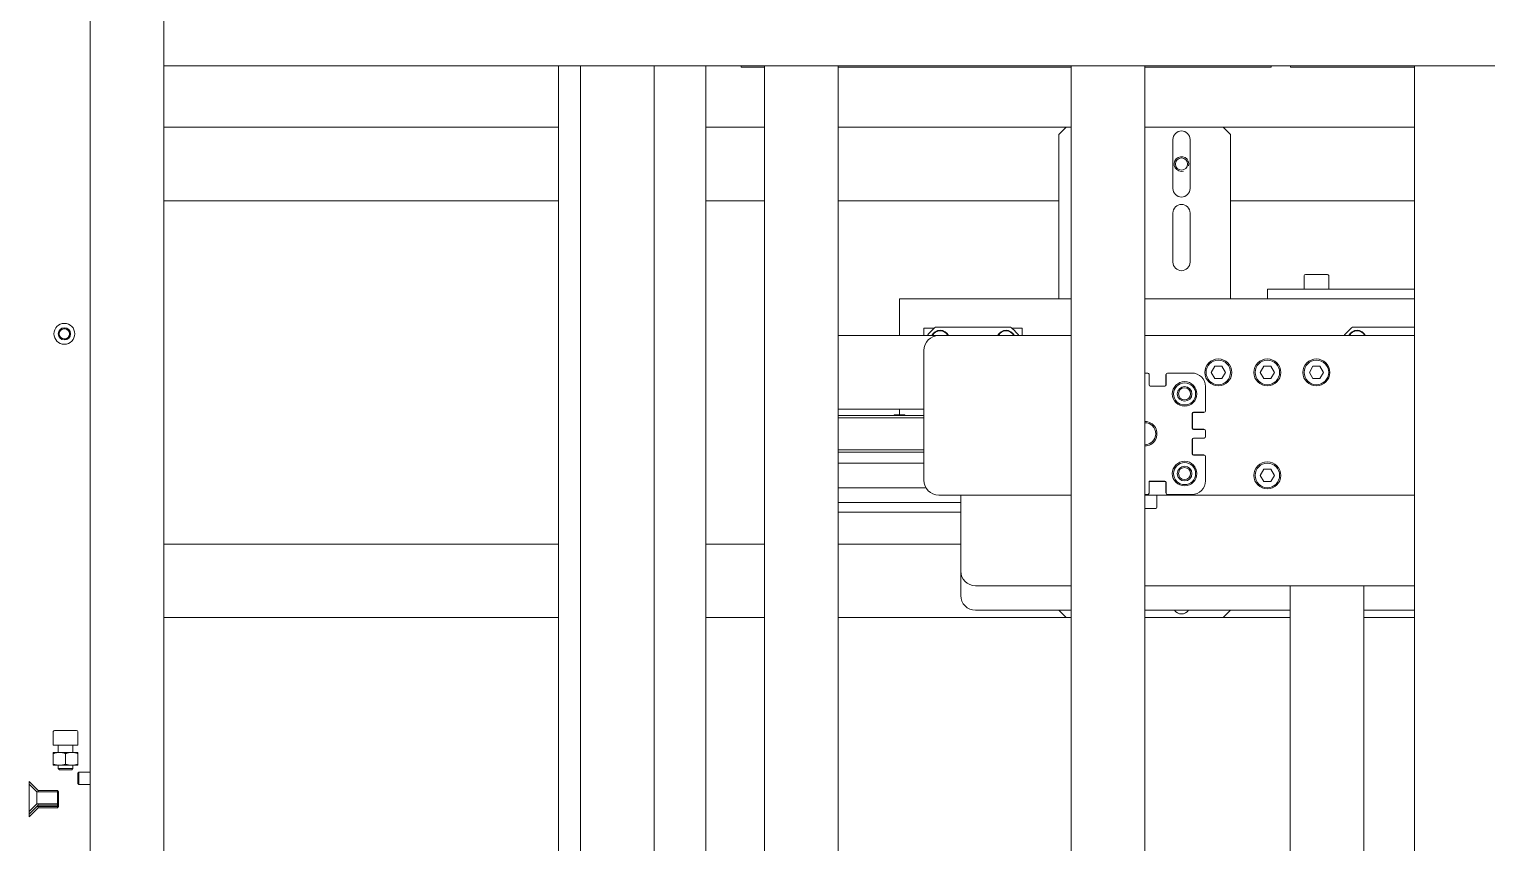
# Model space of a CAD drawing. Header units: millimetres. Extents: x -1052 to 3351, y 0 to 2015.
# Drawn here: x -228.12 to -219.33, y 1682.52 to 1687.43 of the extents above; entities that cross this region are included whole.
import ezdxf

# ---------------------------------------------------------------- set-up
doc = ezdxf.new("R2010")
doc.units = ezdxf.units.MM
doc.layers.add('@ New Renovation', color=7, linetype='Continuous')
for name, color, linetype, lineweight in [('_ACE32X40_0_-ACE_BSOLIDLINE！实线层', 7, 'Continuous', 18), ('AM_CL', 7, 'Continuous', 15), ('ISO10642-M5X12-8_8SOLIDLINE！实线层', 7, 'Continuous', 18), ('ISO10642-M6X12-8_8SOLIDLINE！实线层', 7, 'Continuous', 18), ('ISO4032-M6-6SOLIDLINE！实线层', 7, 'Continuous', 18), ('ISO4762-M4X16-8_8SOLIDLINE！实线层', 7, 'Continuous', 18), ('ISO4762-M5X10-8_8SOLIDLINE！实线层', 7, 'Continuous', 18), ('ISO4762-M5X12-8_8SOLIDLINE！实线层', 7, 'Continuous', 18), ('ISO4762-M6X10-8_8SOLIDLINE！实线层', 7, 'Continuous', 18), ('ISO4762-M6X16-8_8SOLIDLINE！实线层', 7, 'Continuous', 18), ('ISO4762-M6X20-8_8SOLIDLINE！实线层', 7, 'Continuous', 18), ('ISO4762-M6X25-8_8SOLIDLINE！实线层', 7, 'Continuous', 18), ('ISO4762-M6X50-8_8SOLIDLINE！实线层', 7, 'Continuous', 18), ('KCMK-16SOLIDLINE！实线层', 7, 'Continuous', 18), ('KCMKL-16SOLIDLINE！实线层', 7, 'Continuous', 18), ('KDJG-5SOLIDLINE！实线层', 7, 'Continuous', 18), ('QJ_RECTANGULAR_TUBSOLIDLINE！实线层', 7, 'Continuous', 18), ('QJ_SQUARE_TUBE_120SOLIDLINE！实线层', 7, 'Continuous', 18), ('QJ_SQUARE_TUBE_134SOLIDLINE！实线层', 7, 'Continuous', 18), ('QZDB-4-1SOLIDLINE！实线层', 7, 'Continuous', 18), ('QZDB-4-2-1SOLIDLINE！实线层', 7, 'Continuous', 18), ('QZDB-9-16SOLIDLINE！实线层', 7, 'Continuous', 18), ('QZDB-9-18SOLIDLINE！实线层', 7, 'Continuous', 18), ('QZDB-9-19SOLIDLINE！实线层', 7, 'Continuous', 18), ('QZDB-9-1SOLIDLINE！实线层', 7, 'Continuous', 18), ('QZDB-9-20SOLIDLINE！实线层', 7, 'Continuous', 18), ('QZDB-9-2SOLIDLINE！实线层', 7, 'Continuous', 18), ('QZDB-9-3SOLIDLINE！实线层', 7, 'Continuous', 18), ('QZDB-9-4SOLIDLINE！实线层', 7, 'Continuous', 18), ('QZDB-9-6SOLIDLINE！实线层', 7, 'Continuous', 18), ('QZDB-9-7SOLIDLINE！实线层', 7, 'Continuous', 18), ('QZDB-9-8SOLIDLINE！实线层', 7, 'Continuous', 18)]:
    doc.layers.add(name, color=color, linetype=linetype, lineweight=lineweight)

# ---------------------------------------------------------------- blocks, each defined once
blk = doc.blocks.new('*X870')
at = {"layer": '_ACE32X40_0_-ACE_BSOLIDLINE！实线层', "color": 7, "linetype": 'Continuous'}
for p, q in [((-1209.33, 684.3), (-1209.33, 683.05)), ((-1159.83, 683.05), (-1159.83, 684.3)), ((-1208.83, 682.55), (-1204.43, 682.55)), ((-1208.58, 682.45), (-1204.53, 682.45)), ((-1204.03, 681.95), (-1204.03, 676.15)), ((-1203.93, 682.05), (-1203.93, 676.05)), ((-1165.23, 676.05), (-1165.23, 682.55)), ((-1165.23, 682.55), (-1160.33, 682.55)), ((-1165.13, 676.15), (-1165.13, 681.95)), ((-1164.63, 682.45), (-1160.58, 682.45)), ((-1209.33, 675.05), (-1209.33, 665.05)), ((-1204.43, 675.55), (-1208.83, 675.55)), ((-1204.53, 675.65), (-1208.58, 675.65)), ((-1160.33, 675.55), (-1164.73, 675.55)), ((-1160.58, 675.65), (-1164.63, 675.65)), ((-1159.83, 665.05), (-1159.83, 675.05)), ((-1193.33, 660.05), (-1193.33, 664.45)), ((-1193.23, 660.3), (-1193.23, 664.35)), ((-1192.83, 664.95), (-1186.83, 664.95)), ((-1192.73, 664.85), (-1186.93, 664.85)), ((-1186.43, 664.35), (-1186.43, 660.3)), ((-1186.33, 664.45), (-1186.33, 660.05)), ((-1182.83, 660.05), (-1182.83, 664.45)), ((-1182.73, 660.3), (-1182.73, 664.35)), ((-1182.33, 664.95), (-1176.33, 664.95)), ((-1182.23, 664.85), (-1176.43, 664.85)), ((-1175.93, 664.35), (-1175.93, 660.3)), ((-1175.83, 664.45), (-1175.83, 660.05)), ((-1203.83, 659.55), (-1193.83, 659.55)), ((-1185.83, 659.55), (-1183.33, 659.55)), ((-1175.33, 659.55), (-1165.33, 659.55))]:
    blk.add_line(p, q, dxfattribs=at)
for centre, radius in [((-1200.83, 668.05), 5), ((-1200.83, 668.05), 4.5), ((-1168.33, 668.05), 5), ((-1168.33, 668.05), 4.5), ((-1200.83, 668.05), 3), ((-1200.83, 668.05), 2.46), ((-1168.33, 668.05), 3), ((-1168.33, 668.05), 2.46)]:
    blk.add_circle(centre, radius, dxfattribs=at)
for centre, radius, start, end in [((-1184.58, 684.3), 5, 179.99936, 359.99936), ((-1184.58, 684.3), 4.5, 180, 0), ((-1208.83, 683.05), 0.5, 180, 270), ((-1208.58, 682.95), 0.5, 232.57846, 270), ((-1204.53, 681.95), 0.5, 0, 90), ((-1204.43, 682.05), 0.5, 0, 90), ((-1164.63, 681.95), 0.5, 90, 180), ((-1160.58, 682.95), 0.5, 270, 307.42154), ((-1160.33, 683.05), 0.5, 270, 0), ((-1208.83, 675.05), 0.5, 90, 180), ((-1208.58, 675.15), 0.5, 90, 127.42154), ((-1204.53, 676.15), 0.5, 270, 0), ((-1204.43, 676.05), 0.5, 270, 0), ((-1164.73, 676.05), 0.5, 180, 270), ((-1164.63, 676.15), 0.5, 180, 270), ((-1160.58, 675.15), 0.5, 52.57846, 90), ((-1160.33, 675.05), 0.5, 0, 90), ((-1203.83, 665.05), 5.5, 180, 270), ((-1193.83, 660.05), 0.5, 270, 0), ((-1192.83, 664.45), 0.5, 90, 180), ((-1193.73, 660.3), 0.5, 322.57846, 0), ((-1192.73, 664.35), 0.5, 90, 180), ((-1186.93, 664.35), 0.5, 0, 90), ((-1186.83, 664.45), 0.5, 0, 90), ((-1185.93, 660.3), 0.5, 180, 217.42154), ((-1185.83, 660.05), 0.5, 180, 270), ((-1183.33, 660.05), 0.5, 270, 0), ((-1182.33, 664.45), 0.5, 90, 180), ((-1183.23, 660.3), 0.5, 322.57846, 0), ((-1182.23, 664.35), 0.5, 90, 180), ((-1176.43, 664.35), 0.5, 0, 90), ((-1176.33, 664.45), 0.5, 0, 90), ((-1175.43, 660.3), 0.5, 180, 217.42154), ((-1175.33, 660.05), 0.5, 180, 270), ((-1165.33, 665.05), 5.5, 270, 0)]:
    blk.add_arc(centre, radius, start, end, dxfattribs=at)
at = {"layer": 'ISO10642-M5X12-8_8SOLIDLINE！实线层', "color": 7, "linetype": 'Continuous'}
for p, q in [((-1041.68, 1139.16), (-1038.58, 1136.06)), ((-1041.68, 1139.16), (-1030.48, 1139.16)), ((-1038.58, 1136.06), (-1038.58, 1127.56)), ((-1038.58, 1136.06), (-1033.58, 1136.06)), ((-1038.58, 1136.06), (-1033.58, 1136.06)), ((-1030.48, 1139.16), (-1033.58, 1136.06)), ((-1033.58, 1136.06), (-1033.58, 1127.56)), ((-1032.58, 1135.94), (-1032.58, 1127.56)), ((-1030.48, 1139.16), (-1029.48, 1139.16)), ((-1029.48, 1139.16), (-1029.5, 1139.14)), ((-1038.18, 1127.16), (-1038.58, 1127.56)), ((-1038.58, 1127.56), (-1033.58, 1127.56)), ((-1038.18, 1127.16), (-1033.98, 1127.16)), ((-1033.98, 1127.16), (-1033.58, 1127.56)), ((-1033.56, 1127.16), (-1032.98, 1127.16)), ((-1033.16, 1127.56), (-1032.58, 1127.56)), ((-1032.98, 1127.16), (-1032.58, 1127.56)), ((-1192.22, 786.4), (-1192.15, 786.46)), ((-1192.22, 782.2), (-1192.22, 786.4)), ((-1192.22, 782.2), (-1192.15, 782.13))]:
    blk.add_line(p, q, dxfattribs=at)
at = {"layer": 'ISO10642-M6X12-8_8SOLIDLINE！实线层', "color": 7, "linetype": 'Continuous'}
for p, q in [((-1042.78, 1139.14), (-1039.08, 1135.44)), ((-1042.78, 1139.14), (-1041.66, 1139.14)), ((-1039.08, 1135.44), (-1039.08, 1127.64)), ((-1039.08, 1135.44), (-1038.58, 1135.44)), ((-1039.08, 1135.44), (-1038.58, 1135.44)), ((-1033.58, 1135.44), (-1033.08, 1135.44)), ((-1033.58, 1135.44), (-1033.08, 1135.44)), ((-1029.38, 1139.14), (-1033.08, 1135.44)), ((-1033.08, 1135.44), (-1033.08, 1127.64)), ((-1032.58, 1135.44), (-1032.08, 1135.44)), ((-1032.58, 1135.44), (-1032.08, 1135.44)), ((-1028.38, 1139.14), (-1032.08, 1135.44)), ((-1032.08, 1135.44), (-1032.08, 1127.64)), ((-1030.5, 1139.14), (-1029.38, 1139.14)), ((-1029.38, 1139.14), (-1028.38, 1139.14)), ((-1038.58, 1127.14), (-1039.08, 1127.64)), ((-1039.08, 1127.64), (-1038.58, 1127.64)), ((-1038.58, 1127.14), (-1033.58, 1127.14)), ((-1033.58, 1127.14), (-1033.08, 1127.64)), ((-1033.58, 1127.64), (-1033.08, 1127.64)), ((-1033.58, 1127.14), (-1032.58, 1127.14)), ((-1032.58, 1127.14), (-1032.08, 1127.64)), ((-1032.58, 1127.64), (-1032.08, 1127.64))]:
    blk.add_line(p, q, dxfattribs=at)
at = {"layer": 'ISO4032-M6-6SOLIDLINE！实线层', "color": 7, "linetype": 'Continuous'}
for p, q in [((-1054.58, 1129.3), (-1054.58, 1119.3)), ((-1049.38, 1129.3), (-1054.58, 1129.3)), ((-1049.38, 1119.3), (-1049.38, 1129.3)), ((-1049.83, 1124.3), (-1054.13, 1124.3)), ((-1049.38, 1119.3), (-1054.58, 1119.3))]:
    blk.add_line(p, q, dxfattribs=at)
for points, knots in [([(-1054.13, 1129.3), (-1054.27, 1128.89), (-1054.49, 1128.07), (-1054.58, 1127.22), (-1054.58, 1126.8)], [0, 0, 0, 0, 1.279838, 2.550123, 2.550123, 2.550123, 2.550123]), ([(-1049.83, 1129.3), (-1049.69, 1128.89), (-1049.47, 1128.07), (-1049.38, 1127.22), (-1049.38, 1126.8)], [0, 0, 0, 0, 1.279838, 2.550123, 2.550123, 2.550123, 2.550123]), ([(-1054.58, 1126.8), (-1054.58, 1126.37), (-1054.49, 1125.52), (-1054.27, 1124.7), (-1054.13, 1124.3)], [0, 0, 0, 0, 1.270286, 2.550123, 2.550123, 2.550123, 2.550123]), ([(-1054.13, 1124.3), (-1054.27, 1123.89), (-1054.49, 1123.07), (-1054.58, 1122.22), (-1054.58, 1121.8)], [0, 0, 0, 0, 1.279838, 2.550123, 2.550123, 2.550123, 2.550123]), ([(-1049.38, 1126.8), (-1049.38, 1126.37), (-1049.47, 1125.52), (-1049.69, 1124.7), (-1049.83, 1124.3)], [0, 0, 0, 0, 1.270286, 2.550123, 2.550123, 2.550123, 2.550123]), ([(-1049.83, 1124.3), (-1049.69, 1123.89), (-1049.47, 1123.07), (-1049.38, 1122.22), (-1049.38, 1121.8)], [0, 0, 0, 0, 1.279838, 2.550123, 2.550123, 2.550123, 2.550123]), ([(-1054.58, 1121.8), (-1054.58, 1121.37), (-1054.49, 1120.52), (-1054.27, 1119.7), (-1054.13, 1119.3)], [0, 0, 0, 0, 1.270286, 2.550123, 2.550123, 2.550123, 2.550123]), ([(-1049.38, 1121.8), (-1049.38, 1121.37), (-1049.47, 1120.52), (-1049.69, 1119.7), (-1049.83, 1119.3)], [0, 0, 0, 0, 1.270286, 2.550123, 2.550123, 2.550123, 2.550123])]:
    blk.add_open_spline(points, degree=3, knots=knots, dxfattribs=at)
at = {"layer": 'ISO4762-M4X16-8_8SOLIDLINE！实线层', "color": 7, "linetype": 'Continuous'}
for centre in [(-1223.02, 767.73), (-1223.02, 740.86), (-1223.02, 597.73)]:
    blk.add_arc(centre, 3.5, 116.58412, 243.41588, dxfattribs=at)
at = {"layer": 'ISO4762-M5X10-8_8SOLIDLINE！实线层', "color": 7, "linetype": 'Continuous'}
for p, q in [((-1046.58, 1118.9), (-1046.18, 1119.3)), ((-1046.58, 1114.3), (-1046.58, 1118.9)), ((-1041.58, 1118.9), (-1046.58, 1118.9)), ((-1041.98, 1119.3), (-1046.18, 1119.3)), ((-1041.98, 1119.3), (-1046.18, 1119.3)), ((-1041.58, 1118.9), (-1041.98, 1119.3)), ((-1041.58, 1114.3), (-1041.58, 1118.9))]:
    blk.add_line(p, q, dxfattribs=at)
at = {"layer": 'ISO4762-M5X12-8_8SOLIDLINE！实线层', "color": 7, "linetype": 'Continuous'}
for radius in [4.25, 2.5, 2.1]:
    blk.add_circle((-1225.33, 1124.8), radius, dxfattribs=at)
at = {"layer": 'ISO4762-M5X12-8_8SOLIDLINE！实线层', "color": 3, "linetype": 'Continuous'}
blk.add_arc((-1225.33, 1124.8), 2.1, 345, 285, dxfattribs=at)
at = {"layer": 'ISO4762-M6X10-8_8SOLIDLINE！实线层', "color": 7, "linetype": 'Continuous'}
for p, q in [((-1063.08, 1129.3), (-1057.58, 1129.3)), ((-1057.58, 1119.3), (-1057.58, 1129.3)), ((-1063.58, 1119.8), (-1063.58, 1128.8)), ((-1057.58, 1127.3), (-1054.58, 1127.3)), ((-1049.38, 1127.3), (-1048.08, 1127.3)), ((-1048.08, 1127.3), (-1047.58, 1126.8)), ((-1048.08, 1121.3), (-1048.08, 1127.3)), ((-1047.58, 1121.8), (-1047.58, 1126.8)), ((-1047.58, 1121.8), (-1047.58, 1126.8)), ((-1063.08, 1119.3), (-1057.58, 1119.3)), ((-1057.58, 1121.3), (-1054.58, 1121.3)), ((-1049.38, 1121.3), (-1048.08, 1121.3)), ((-1048.08, 1121.3), (-1047.58, 1121.8))]:
    blk.add_line(p, q, dxfattribs=at)
for centre, start, end in [((-1063.08, 1128.8), 90, 180), ((-1063.08, 1119.8), 180, 270)]:
    blk.add_arc(centre, 0.5, start, end, dxfattribs=at)
at = {"layer": 'ISO4762-M6X16-8_8SOLIDLINE！实线层', "color": 7, "linetype": 'Continuous'}
for p, q in [((-1249.58, 618.8), (-1249.58, 609.8)), ((-1249.08, 619.3), (-1243.58, 619.3)), ((-1249.08, 609.3), (-1243.58, 609.3))]:
    blk.add_line(p, q, dxfattribs=at)
for centre, start, end in [((-1249.08, 618.8), 90, 180), ((-1249.08, 609.8), 180, 270)]:
    blk.add_arc(centre, 0.5, start, end, dxfattribs=at)
at = {"layer": 'ISO4762-M6X20-8_8SOLIDLINE！实线层', "color": 7, "linetype": 'Continuous'}
for p, q in [((-1154.08, 679.8), (-1154.08, 684.3)), ((-1154.58, 679.3), (-1159.58, 679.3))]:
    blk.add_line(p, q, dxfattribs=at)
blk.add_arc((-1154.58, 679.8), 0.5, 270, 0, dxfattribs=at)
at = {"layer": 'ISO4762-M6X25-8_8SOLIDLINE！实线层', "color": 7, "linetype": 'Continuous'}
for p, q in [((-1170.08, 635.74), (-1167.58, 637.18)), ((-1167.58, 637.18), (-1165.08, 635.74)), ((-1170.08, 632.85), (-1170.08, 635.74)), ((-1167.58, 631.41), (-1170.08, 632.85)), ((-1165.08, 632.85), (-1167.58, 631.41)), ((-1165.08, 635.74), (-1165.08, 632.85))]:
    blk.add_line(p, q, dxfattribs=at)
blk.add_circle((-1167.58, 634.3), 5, dxfattribs=at)
at = {"layer": 'ISO4762-M6X50-8_8SOLIDLINE！实线层', "color": 7, "linetype": 'Continuous'}
for p, q in [((-1212.08, 655.74), (-1209.58, 657.18)), ((-1212.08, 652.85), (-1212.08, 655.74)), ((-1209.58, 657.18), (-1207.08, 655.74)), ((-1207.08, 655.74), (-1207.08, 652.85)), ((-1209.58, 651.41), (-1212.08, 652.85)), ((-1207.08, 652.85), (-1209.58, 651.41)), ((-1212.08, 635.74), (-1209.58, 637.18)), ((-1209.58, 637.18), (-1207.08, 635.74)), ((-1212.08, 632.85), (-1212.08, 635.74)), ((-1209.58, 631.41), (-1212.08, 632.85)), ((-1207.08, 632.85), (-1209.58, 631.41)), ((-1207.08, 635.74), (-1207.08, 632.85)), ((-1212.08, 615.74), (-1209.58, 617.18)), ((-1212.08, 612.85), (-1212.08, 615.74)), ((-1209.58, 611.41), (-1212.08, 612.85)), ((-1209.58, 617.18), (-1207.08, 615.74)), ((-1207.08, 612.85), (-1209.58, 611.41)), ((-1207.08, 615.74), (-1207.08, 612.85))]:
    blk.add_line(p, q, dxfattribs=at)
for centre in [(-1209.58, 654.3), (-1209.58, 634.3), (-1209.58, 614.3)]:
    blk.add_circle(centre, 5, dxfattribs=at)
at = {"layer": 'KCMK-16SOLIDLINE！实线层', "color": 7, "linetype": 'Continuous'}
for p, q in [((-1224.58, 772.8), (-1224.87, 772.8)), ((-1228.08, 739.01), (-1228.08, 769.58)), ((-1224.87, 735.8), (-1224.58, 735.8))]:
    blk.add_line(p, q, dxfattribs=at)
for centre, radius, start, end in [((-1209.58, 754.3), 24, 129.57122, 140.42878), ((-1223.02, 767.73), 3.75, 114.68268, 245.31414), ((-1223.02, 740.86), 3.75, 114.68268, 245.31414), ((-1209.58, 754.3), 24, 219.57122, 230.42878)]:
    blk.add_arc(centre, radius, start, end, dxfattribs=at)
at = {"layer": 'KCMKL-16SOLIDLINE！实线层', "color": 7, "linetype": 'Continuous'}
for p, q in [((-1224.58, 602.8), (-1224.87, 602.8)), ((-1228.08, 574.3), (-1228.08, 599.58))]:
    blk.add_line(p, q, dxfattribs=at)
for centre, radius, start, end in [((-1209.58, 584.3), 24, 129.57122, 140.42878), ((-1223.02, 597.73), 3.75, 114.68122, 245.31723)]:
    blk.add_arc(centre, radius, start, end, dxfattribs=at)
at = {"layer": 'KDJG-5SOLIDLINE！实线层', "color": 7, "linetype": 'Continuous'}
for p, q in [((-841.08, 624.98), (-1122.58, 624.98)), ((-858.58, 594.98), (-1122.58, 594.98))]:
    blk.add_line(p, q, dxfattribs=at)
at = {"layer": 'QJ_RECTANGULAR_TUBSOLIDLINE！实线层', "color": 7, "linetype": 'Continuous'}
for p, q in [((-2740.08, 1114.3), (-959.08, 1114.3)), ((-1334.58, 1084.3), (-1364.58, 1084.3)), ((-1334.58, 1084.3), (-1334.58, -615.7)), ((-1334.58, 1084.3), (-961.08, 1084.3)), ((-1309.58, 923.3), (-1309.58, 1084.3)), ((-1279.58, 923.3), (-1279.58, 1084.3)), ((-1139.58, 923.3), (-1139.58, 1084.3)), ((-1109.58, 923.3), (-1109.58, 1084.3)), ((-1334.58, 923.3), (-791.08, 923.3)), ((-1334.58, 863.3), (-791.08, 863.3)), ((-1309.58, 839.3), (-1309.58, 863.3)), ((-1279.58, 839.3), (-1279.58, 863.3)), ((-1139.58, 839.3), (-1139.58, 863.3)), ((-1109.58, 839.3), (-1109.58, 863.3)), ((-1309.58, 716.3), (-1309.58, 809.3)), ((-1279.58, 719.3), (-1279.58, 809.3)), ((-1139.58, 759.3), (-1139.58, 809.3)), ((-1109.58, 716.3), (-1109.58, 809.3)), ((-1309.58, 574.3), (-1309.58, 652.3)), ((-1279.58, 574.3), (-1279.58, 649.3)), ((-1109.58, 624.98), (-1109.58, 652.3)), ((-1109.58, 574.3), (-1109.58, 594.98)), ((-1334.58, 574.3), (-791.08, 574.3))]:
    blk.add_line(p, q, dxfattribs=at)
blk.add_circle((-1294.58, 669.3), 2.5, dxfattribs=at)
at = {"layer": 'QJ_RECTANGULAR_TUBSOLIDLINE！实线层', "color": 3, "linetype": 'Continuous'}
blk.add_arc((-1294.58, 669.3), 3, 345, 285, dxfattribs=at)
at = {"layer": 'QJ_SQUARE_TUBE_120SOLIDLINE！实线层', "color": 7, "linetype": 'Continuous'}
for p, q in [((-1334.58, 839.3), (-791.08, 839.3)), ((-1334.58, 809.3), (-791.08, 809.3))]:
    blk.add_line(p, q, dxfattribs=at)
at = {"layer": 'QJ_SQUARE_TUBE_134SOLIDLINE！实线层', "color": 7, "linetype": 'Continuous'}
for p, q in [((-1334.58, 914.3), (-761.08, 914.3)), ((-1334.58, 884.3), (-761.08, 884.3)), ((-1334.58, 714.3), (-761.08, 714.3)), ((-1334.58, 684.3), (-761.08, 684.3))]:
    blk.add_line(p, q, dxfattribs=at)
at = {"layer": 'QZDB-4-1SOLIDLINE！实线层', "color": 7, "linetype": 'Continuous'}
for p in [(-1334.58, 624.8), (-1334.08, 574.3)]:
    blk.add_line(p, (-1334.08, 624.8), dxfattribs=at)
at = {"layer": 'QZDB-4-2-1SOLIDLINE！实线层', "color": 7, "linetype": 'Continuous'}
for p, q in [((-1334.58, 848.8), (-1334.08, 848.8)), ((-1334.08, 839.3), (-1334.08, 848.8)), ((-1334.08, 714.3), (-1334.08, 809.3)), ((-1334.08, 632.8), (-1334.08, 684.3)), ((-1334.58, 632.8), (-1334.08, 632.8))]:
    blk.add_line(p, q, dxfattribs=at)
at = {"layer": 'QZDB-9-16SOLIDLINE！实线层', "color": 7, "linetype": 'Continuous'}
for p, q in [((-1159.58, 759.3), (-1128.58, 759.3)), ((-1128.58, 759.3), (-1118.58, 759.3)), ((-1122.58, 714.3), (-1122.58, 753.3)), ((-1112.58, 753.3), (-1112.58, 714.3)), ((-1122.58, 574.3), (-1122.58, 684.3)), ((-1112.58, 684.3), (-1112.58, 624.98)), ((-1112.58, 594.98), (-1112.58, 574.3))]:
    blk.add_line(p, q, dxfattribs=at)
for centre in [(-1128.58, 753.3), (-1118.58, 753.3)]:
    blk.add_arc(centre, 6, 0, 90, dxfattribs=at)
at = {"layer": 'QZDB-9-18SOLIDLINE！实线层', "color": 7, "linetype": 'Continuous'}
blk.add_line((-1152.58, 759.3), (-1152.58, 809.3), dxfattribs=at)
at = {"layer": 'QZDB-9-19SOLIDLINE！实线层', "color": 7, "linetype": 'Continuous'}
blk.add_line((-1156.58, 809.3), (-1156.58, 759.3), dxfattribs=at)
at = {"layer": 'QZDB-9-1SOLIDLINE！实线层', "color": 7, "linetype": 'Continuous'}
for p, q in [((-1309.58, 716.3), (-1306.58, 719.3)), ((-1239.58, 719.3), (-1306.58, 719.3)), ((-1112.58, 719.3), (-1109.58, 716.3)), ((-1309.58, 716.3), (-1309.58, 714.3)), ((-1109.58, 714.3), (-1109.58, 716.3)), ((-1309.58, 684.3), (-1309.58, 652.3)), ((-1109.58, 652.3), (-1109.58, 684.3)), ((-1304.58, 672.8), (-1284.58, 672.8)), ((-1274.58, 672.8), (-1254.58, 672.8)), ((-1284.58, 665.8), (-1304.58, 665.8)), ((-1254.58, 665.8), (-1274.58, 665.8)), ((-1306.58, 649.3), (-1309.58, 652.3)), ((-1306.58, 649.3), (-1239.58, 649.3)), ((-1109.58, 652.3), (-1112.58, 649.3))]:
    blk.add_line(p, q, dxfattribs=at)
for centre, start, end in [((-1304.58, 669.3), 90, 270), ((-1284.58, 669.3), 270, 90), ((-1274.58, 669.3), 90, 270), ((-1254.58, 669.3), 270, 90), ((-1114.58, 669.3), 304.91564, 55.08436)]:
    blk.add_arc(centre, 3.5, start, end, dxfattribs=at)
at = {"layer": 'QZDB-9-20SOLIDLINE！实线层', "color": 7, "linetype": 'Continuous'}
for p, q in [((-1243.58, 634.3), (-1243.58, 574.3)), ((-1243.58, 634.3), (-1239.58, 634.3)), ((-1239.58, 629.3), (-1239.58, 574.3))]:
    blk.add_line(p, q, dxfattribs=at)
at = {"layer": 'QZDB-9-2SOLIDLINE！实线层', "color": 7, "linetype": 'Continuous'}
for p, q in [((-1218.58, 774.3), (-1165.58, 774.3)), ((-1224.58, 714.3), (-1224.58, 768.3)), ((-1159.58, 768.3), (-1159.58, 714.3)), ((-1224.58, 574.3), (-1224.58, 684.3)), ((-1159.58, 684.3), (-1159.58, 574.3))]:
    blk.add_line(p, q, dxfattribs=at)
for centre in [(-1209.58, 654.3), (-1209.58, 634.3), (-1167.58, 634.3), (-1209.58, 614.3)]:
    blk.add_circle(centre, 5.5, dxfattribs=at)
for centre, start, end in [((-1218.58, 768.3), 90, 180), ((-1165.58, 768.3), 0, 90)]:
    blk.add_arc(centre, 6, start, end, dxfattribs=at)
at = {"layer": 'QZDB-9-3SOLIDLINE！实线层', "color": 7, "linetype": 'Continuous'}
for p, q in [((-1172.58, 809.3), (-1172.58, 774.3)), ((-1162.58, 809.3), (-1162.58, 773.47))]:
    blk.add_line(p, q, dxfattribs=at)
at = {"layer": 'QZDB-9-4SOLIDLINE！实线层', "color": 7, "linetype": 'Continuous'}
for p, q in [((-1192.08, 809.3), (-1192.08, 774.3)), ((-1191.08, 809.3), (-1191.08, 774.3)), ((-1178.08, 809.3), (-1178.08, 774.3)), ((-1177.08, 809.3), (-1177.08, 774.3))]:
    blk.add_line(p, q, dxfattribs=at)
at = {"layer": 'QZDB-9-6SOLIDLINE！实线层', "color": 7, "linetype": 'Continuous'}
for p, q in [((-1224.58, 768.3), (-1224.58, 809.3)), ((-1194.58, 774.3), (-1194.58, 809.3))]:
    blk.add_line(p, q, dxfattribs=at)
at = {"layer": 'QZDB-9-7SOLIDLINE！实线层', "color": 7, "linetype": 'Continuous'}
for p, q in [((-1227.58, 774.3), (-1227.58, 770.17)), ((-1227.58, 774.3), (-1224.58, 774.3)), ((-1227.58, 738.42), (-1227.58, 734.3)), ((-1227.58, 734.3), (-1224.58, 734.3))]:
    blk.add_line(p, q, dxfattribs=at)
at = {"layer": 'QZDB-9-8SOLIDLINE！实线层', "color": 7, "linetype": 'Continuous'}
for p, q in [((-1239.58, 714.3), (-1239.58, 784.3)), ((-1224.58, 784.3), (-1239.58, 784.3)), ((-1192.22, 784.3), (-1194.58, 784.3)), ((-1239.58, 574.3), (-1239.58, 684.3))]:
    blk.add_line(p, q, dxfattribs=at)
blk = doc.blocks.new('1111')
at = {"layer": '@ New Renovation', "color": 0, "xscale": -1.000000000000001, "rotation": 90}
blk.add_blockref('*X870', (742235.8, 28062.85), dxfattribs=at)

msp = doc.modelspace()

# ---------------------------------------------------------------- block references
at = {"layer": 'AM_CL', "xscale": 0.01479181789831161, "yscale": 0.01479181789831161, "zscale": 0.01479181789831161}
msp.add_blockref('1111', (-11190.2858, 1252.3689), dxfattribs=at)

doc.saveas('drawing.dxf')
